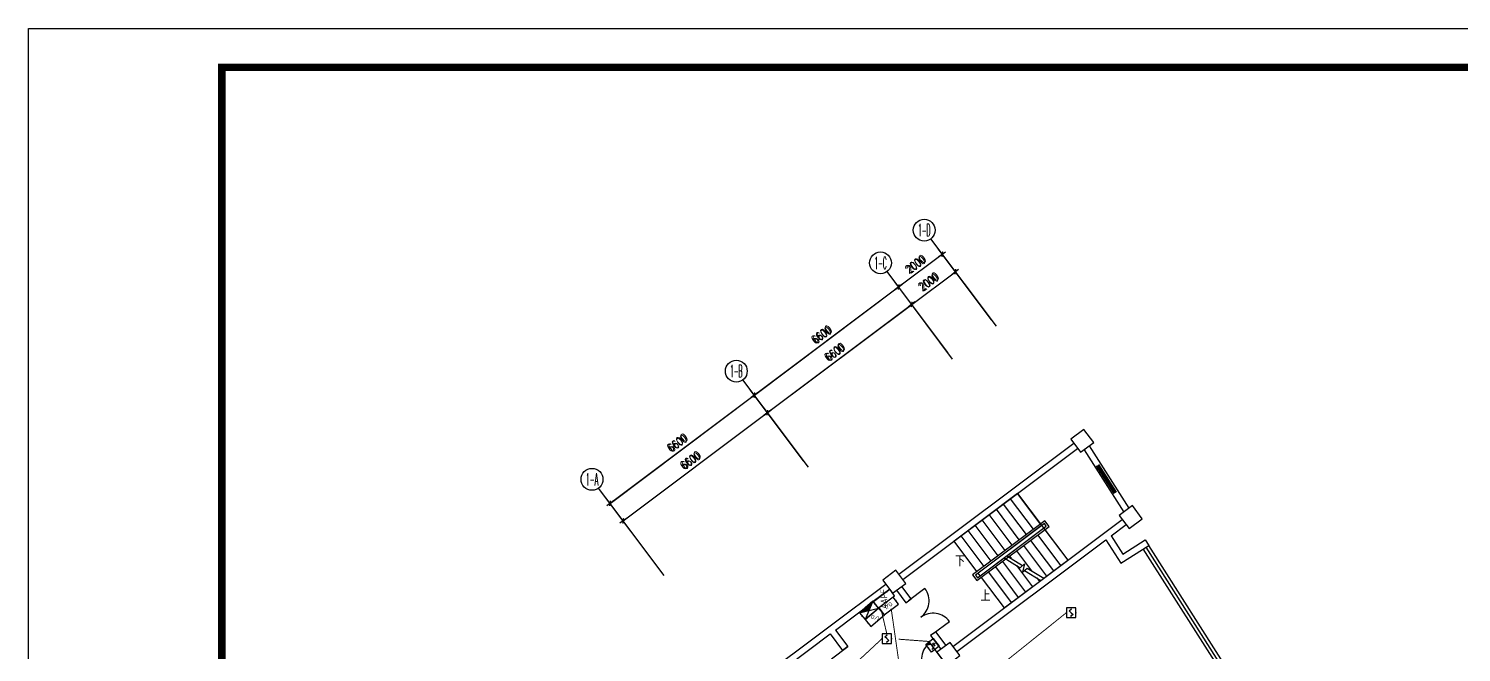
# Model space of a CAD drawing. Extents: x -149393 to 1177518, y -366685 to 296590.
# Drawn here: x 607049 to 659492, y -125504 to -102676 of the extents above; entities that cross this region are included whole.
import ezdxf
from ezdxf.enums import TextEntityAlignment as Align

# ---------------------------------------------------------------- set-up
doc = ezdxf.new("R2010")
doc.units = 0
doc.header["$LTSCALE"] = 1000
doc.header["$MEASUREMENT"] = 0
doc.linetypes.add('常规', pattern=[20, 10, 0, 10])
doc.layers.get('0').update_dxf_attribs({"linetype": 'CONTINUOUS'})
doc.layers.get('Defpoints').update_dxf_attribs({"linetype": 'CONTINUOUS'})
for name, color, linetype in [('AXIS', 3, 'CONTINUOUS'), ('AXIS_TEXT', 7, 'CONTINUOUS'), ('COLUMN', 9, 'CONTINUOUS'), ('EQUIP-消防', 3, 'CONTINUOUS'), ('EQUIP-箱柜', 3, 'CONTINUOUS'), ('PUB_TITLE', 253, 'CONTINUOUS'), ('STAIR', 2, 'CONTINUOUS'), ('TEL_SYMB', 3, 'CONTINUOUS'), ('TEL_TEXT', 7, 'CONTINUOUS'), ('WALL', 9, 'CONTINUOUS'), ('WINDOW', 4, 'CONTINUOUS'), ('WIRE-消防', 3, '常规'), ('WIRE-消防信号', 4, 'TG_S'), ('WIRE-消防电源', 2, 'TG_D')]:
    doc.layers.add(name, color=color, linetype=linetype)
doc.styles.add('_TCH_AXIS', font='COMPLEX', dxfattribs={"bigfont": 'GBCBIG'})
doc.styles.add('_TCH_DIM', font='SIMPLEX', dxfattribs={"bigfont": 'GBCBIG'})
doc.styles.add('_TCH_DIM_T3', font='SIMPLEX', dxfattribs={"width": 0.705882, "bigfont": 'GBCBIG'})
doc.styles.add('_TEL_ATTDEF', font='GBENOR', dxfattribs={"width": 0.8, "height": 3, "bigfont": 'GBCBIG'})
doc.styles.add('_TEL_DIM', font='', dxfattribs={"width": 0.8, "height": 3.5})
doc.styles.add('COMPLEX', font='COMPLEX')
doc.styles.add('DIM_FONT', font='SIMPLEX.shx', dxfattribs={"width": 0.8})
doc.styles.get("Standard").update_dxf_attribs({"font": 'gbenor.shx', "bigfont": 'gbcbig.shx'})
doc.styles.add('TG_LINETYPE', font='SIMPLEX', dxfattribs={"width": 0.8, "height": 3, "bigfont": 'HZTXT'})
doc.styles.get('_TEL_DIM').set_extended_font_data('SimSun')
doc.linetypes.add('TG_D', pattern='A,2,-0.3,["D",TG_LINETYPE,S=0.1,R=0,X=-0.23,Y=-0.15],0', length=2.3)
doc.linetypes.add('TG_S', pattern='A,2,-0.45,["S",TG_LINETYPE,S=0.1,R=0,X=-0.3,Y=-0.15],0', length=2.45)
doc.dimstyles.new('_TCH_ARCH&&100', dxfattribs={"dimtxt": 297.5, "dimasz": 100, "dimexe": 250, "dimexo": 300, "dimgap": 126.25, "dimtad": 1, "dimdec": 0, "dimzin": 0, "dimdsep": 46, "dimtxsty": '_TCH_DIM_T3', "dimblk": 'ARCHTICK', "dimcen": 0.09, "dimclrt": 7, "dimazin": 2, "dimtfac": 1, "dimtdec": 0, "dimtix": 1, "dimtmove": 2, "dimatfit": 3, "dimfxl": 1, "dimtolj": 1, "dimtzin": 0, "dimarcsym": 0})
doc.dimstyles.new('DIMN', dxfattribs={"dimtxt": 300, "dimasz": 1, "dimexe": 250, "dimexo": 300, "dimgap": 150, "dimtad": 1, "dimdec": 0, "dimdsep": 46, "dimtxsty": 'DIM_FONT', "dimblk": '_DIMX', "dimcen": 2.5, "dimclrt": 7, "dimadec": 0, "dimazin": 0, "dimtfac": 1, "dimtdec": 0, "dimtix": 1, "dimtmove": 2, "dimatfit": 3, "dimldrblk": '_DIMX', "dimfxl": 1, "dimtolj": 1, "dimarcsym": 0})

# ---------------------------------------------------------------- blocks, each defined once
blk = doc.blocks.new('$equip_U$00000103(cyc-PC)')
for p, q in [((0.5, 0.5), (-0.5, 0.5)), ((-0.5, 0.5), (-0.5, -0.5)), ((-0.2, 0.2), (0.05, 0.4)), ((0, 0), (-0.2, 0.2)), ((0, 0), (0.2, -0.2)), ((0.5, -0.5), (0.5, 0.5)), ((-0.5, -0.5), (0.5, -0.5)), ((0.2, -0.2), (-0.05, -0.4))]:
    blk.add_line(p, q)
for p in [(-0.5, 0), (0, 0.5), (0.5, 0), (0, -0.5)]:
    blk.add_point(p)
at = {"color": 7, "style": '_TEL_DIM', "flags": 1}
blk.add_attdef('A', text='', height=0.00002, dxfattribs=at).set_placement((0, 0), align=Align.MIDDLE_CENTER)
blk = doc.blocks.new('$equip_U$00000302(cyc-PC)')
for p, q in [((0.5, 0.5), (-0.5, 0.5)), ((-0.5, 0.5), (-0.5, -0.5)), ((0, 0), (0, -0.35)), ((0.5, -0.5), (0.5, 0.5)), ((-0.5, -0.5), (0.5, -0.5)), ((-0.22, -0.17), (0.22, -0.17))]:
    blk.add_line(p, q)
blk.add_arc((0, 0.3), 0.3, 180, 0)
for p in [(-0.5, 0), (0, 0.5), (0.5, 0), (0, -0.5)]:
    blk.add_point(p)
at = {"color": 7, "style": '_TEL_DIM', "flags": 1}
blk.add_attdef('A', text='', height=0.00002, dxfattribs=at).set_placement((0, 0), align=Align.MIDDLE_CENTER)
blk = doc.blocks.new('_DIMX')
blk.add_line((-150, 0), (150, 0))
at = {"const_width": 50}
blk.add_lwpolyline([(-70, -70), (70, 70)], dxfattribs=at)
blk = doc.blocks.new('_ArchTick')
at = {"color": 0, "linetype": 'ByBlock', "const_width": 0.4}
blk.add_lwpolyline([(-0.5, -0.5), (0.5, 0.5)], dxfattribs=at)
blk = doc.blocks.new('*D1179')
at = {"layer": 'AXIS', "color": 0, "lineweight": -2, "transparency": 16777216}
for p, q in [((639372, -112771), (640972, -111571)), ((642292, -113331), (640822, -111371)), ((640692, -114531), (639222, -112571))]:
    blk.add_line(p, q, dxfattribs=at)
at = {"layer": 'Defpoints', "color": 0, "transparency": 16777216}
for p in [(640972, -111571), (642472, -113571), (640872, -114771)]:
    blk.add_point(p, dxfattribs=at)
at = {"layer": 'AXIS', "color": 0, "lineweight": -2, "transparency": 16777216, "xscale": 100, "yscale": 100, "zscale": 100}
for p, rotation in [((640972, -111571), 36.87000000000268), ((639372, -112771), 216.8700000000027)]:
    blk.add_blockref('_ArchTick', p, dxfattribs=dict(at, rotation=rotation))
at = {"layer": 'AXIS', "color": 7, "transparency": 16777216, "insert": (640007, -111951), "char_height": 297.5, "attachment_point": 5, "rotation": 36.87, "style": '_TCH_DIM_T3'}
blk.add_mtext('\\A1;2000', dxfattribs=at)
blk = doc.blocks.new('*D1180')
at = {"layer": 'AXIS', "color": 0, "lineweight": -2, "transparency": 16777216}
for p, q in [((638892, -112131), (640492, -110931)), ((642292, -113331), (640342, -110731)), ((640692, -114531), (638742, -111931))]:
    blk.add_line(p, q, dxfattribs=at)
at = {"layer": 'Defpoints', "color": 0, "transparency": 16777216}
for p in [(640492, -110931), (642472, -113571), (640872, -114771)]:
    blk.add_point(p, dxfattribs=at)
at = {"layer": 'AXIS', "color": 0, "lineweight": -2, "transparency": 16777216, "xscale": 100, "yscale": 100, "zscale": 100}
for p, rotation in [((640492, -110931), 36.87000000000268), ((638892, -112131), 216.8700000000027)]:
    blk.add_blockref('_ArchTick', p, dxfattribs=dict(at, rotation=rotation))
at = {"layer": 'AXIS', "color": 7, "transparency": 16777216, "insert": (639527, -111311), "char_height": 297.5, "attachment_point": 5, "rotation": 36.87, "style": '_TCH_DIM_T3'}
blk.add_mtext('\\A1;2000', dxfattribs=at)
blk = doc.blocks.new('*D1181')
at = {"layer": 'AXIS', "color": 0, "lineweight": -2, "transparency": 16777216}
for p, q in [((640692, -114531), (639222, -112571)), ((634092, -116731), (639372, -112771)), ((635412, -118491), (633942, -116531))]:
    blk.add_line(p, q, dxfattribs=at)
at = {"layer": 'Defpoints', "color": 0, "transparency": 16777216}
for p in [(639372, -112771), (640872, -114771), (635592, -118731)]:
    blk.add_point(p, dxfattribs=at)
at = {"layer": 'AXIS', "color": 0, "lineweight": -2, "transparency": 16777216, "xscale": 100, "yscale": 100, "zscale": 100}
for p, rotation in [((639372, -112771), 36.86999999999998), ((634092, -116731), 216.87)]:
    blk.add_blockref('_ArchTick', p, dxfattribs=dict(at, rotation=rotation))
at = {"layer": 'AXIS', "color": 7, "transparency": 16777216, "insert": (636567, -114531), "char_height": 297.5, "attachment_point": 5, "rotation": 36.87, "style": '_TCH_DIM_T3'}
blk.add_mtext('\\A1;6600', dxfattribs=at)
blk = doc.blocks.new('*D1182')
at = {"layer": 'AXIS', "color": 0, "lineweight": -2, "transparency": 16777216}
for p, q in [((633612, -116091), (638892, -112131)), ((640692, -114531), (638742, -111931)), ((635412, -118491), (633462, -115891))]:
    blk.add_line(p, q, dxfattribs=at)
at = {"layer": 'Defpoints', "color": 0, "transparency": 16777216}
for p in [(638892, -112131), (640872, -114771), (635592, -118731)]:
    blk.add_point(p, dxfattribs=at)
at = {"layer": 'AXIS', "color": 0, "lineweight": -2, "transparency": 16777216, "xscale": 100, "yscale": 100, "zscale": 100}
for p, rotation in [((638892, -112131), 36.86999999999998), ((633612, -116091), 216.87)]:
    blk.add_blockref('_ArchTick', p, dxfattribs=dict(at, rotation=rotation))
at = {"layer": 'AXIS', "color": 7, "transparency": 16777216, "insert": (636087, -113891), "char_height": 297.5, "attachment_point": 5, "rotation": 36.87, "style": '_TCH_DIM_T3'}
blk.add_mtext('\\A1;6600', dxfattribs=at)
blk = doc.blocks.new('*D1183')
at = {"layer": 'AXIS', "color": 0, "lineweight": -2, "transparency": 16777216}
for p, q in [((628812, -120691), (634092, -116731)), ((635412, -118491), (633942, -116531)), ((630132, -122451), (628662, -120491))]:
    blk.add_line(p, q, dxfattribs=at)
at = {"layer": 'Defpoints', "color": 0, "transparency": 16777216}
for p in [(634092, -116731), (635592, -118731), (630312, -122691)]:
    blk.add_point(p, dxfattribs=at)
at = {"layer": 'AXIS', "color": 0, "lineweight": -2, "transparency": 16777216, "xscale": 100, "yscale": 100, "zscale": 100}
for p, rotation in [((634092, -116731), 36.86999999999998), ((628812, -120691), 216.87)]:
    blk.add_blockref('_ArchTick', p, dxfattribs=dict(at, rotation=rotation))
at = {"layer": 'AXIS', "color": 7, "transparency": 16777216, "insert": (631287, -118491), "char_height": 297.5, "attachment_point": 5, "rotation": 36.87, "style": '_TCH_DIM_T3'}
blk.add_mtext('\\A1;6600', dxfattribs=at)
blk = doc.blocks.new('*D1184')
at = {"layer": 'AXIS', "color": 0, "lineweight": -2, "transparency": 16777216}
for p, q in [((635412, -118491), (633462, -115891)), ((628332, -120051), (633612, -116091)), ((630132, -122451), (628182, -119851))]:
    blk.add_line(p, q, dxfattribs=at)
at = {"layer": 'Defpoints', "color": 0, "transparency": 16777216}
for p in [(633612, -116091), (635592, -118731), (630312, -122691)]:
    blk.add_point(p, dxfattribs=at)
at = {"layer": 'AXIS', "color": 0, "lineweight": -2, "transparency": 16777216, "xscale": 100, "yscale": 100, "zscale": 100}
for p, rotation in [((633612, -116091), 36.86999999999998), ((628332, -120051), 216.87)]:
    blk.add_blockref('_ArchTick', p, dxfattribs=dict(at, rotation=rotation))
at = {"layer": 'AXIS', "color": 7, "transparency": 16777216, "insert": (630807, -117851), "char_height": 297.5, "attachment_point": 5, "rotation": 36.87, "style": '_TCH_DIM_T3'}
blk.add_mtext('\\A1;6600', dxfattribs=at)
blk = doc.blocks.new('_FZHK')
blk.add_lwpolyline([(-0.5, -0.5), (0.5, -0.5), (0.5, 0.5), (-0.5, 0.5)], close=True)
blk = doc.blocks.new('_AXISO')
blk.add_circle((0, 0), 0.5)
at = {"layer": 'AXIS_TEXT', "style": 'COMPLEX', "width": 1.041667}
blk.add_attdef('A', text='', height=0.56, dxfattribs=at).set_placement((-0.25, -0.28), (0.25, -0.28), align=Align.FIT)
blk = doc.blocks.new('$TCHSYS$WIN2D')
for p, q in [((-0.5, 0.5), (0.5, 0.5)), ((0.5, 0.167), (-0.5, 0.167)), ((0.5, -0.167), (-0.5, -0.167)), ((-0.5, -0.5), (0.5, -0.5))]:
    blk.add_line(p, q)
blk = doc.blocks.new('$equip$00002698')
for p, q in [((-0.75, 0.6), (-0.75, 0)), ((0.75, 0.6), (-0.75, 0.6)), ((-0.75, 0), (0.75, 0)), ((0.75, 0), (0.75, 0.6))]:
    blk.add_line(p, q)
at = {"const_width": 0.04}
blk.add_lwpolyline([(-0.75, 0.6), (-0.75, 0), (0.75, 0), (0.75, 0.6), (-0.75, 0.6), (-0.75, 0)], dxfattribs=at)
for p in [(-0.75, 0.3), (0, 0.6), (0, 0), (0.75, 0.3)]:
    blk.add_point(p)
at = {"color": 7}
blk.add_attdef('$TEXT$', text='', height=0.5, dxfattribs=at).set_placement((0, 0.3), align=Align.MIDDLE_CENTER)
at = {"color": 7, "style": '_TEL_DIM', "flags": 1}
for tag in ['A', 'REMARK']:
    blk.add_attdef(tag, text='', height=0.00002, dxfattribs=at).set_placement((0, 0), align=Align.MIDDLE_CENTER)
blk = doc.blocks.new('$equip$00002773')
for p, q in [((0.65, 0.65), (-0.65, 0.65)), ((-0.65, 0.65), (-0.65, 0)), ((-0.65, 0), (0.65, 0)), ((0.65, 0), (0.65, 0.65))]:
    blk.add_line(p, q)
at = {"const_width": 0.04}
blk.add_lwpolyline([(-0.65, 0.65), (-0.65, 0), (0.65, 0), (0.65, 0.65), (-0.65, 0.65), (-0.65, 0)], dxfattribs=at)
for p in [(-0.65, 0.33), (0, 0.65), (0, 0), (0.65, 0.33)]:
    blk.add_point(p)
at = {"color": 7}
blk.add_attdef('$TEXT$', text='', height=0.3, dxfattribs=at).set_placement((0.01, 0.34), align=Align.MIDDLE_CENTER)
at = {"color": 7, "flags": 1}
for tag, height, p in [('A', 0.00002, (0, 0)), ('B', 0.4, (0.9, 0.25))]:
    blk.add_attdef(tag, text='', height=height, dxfattribs=at).set_placement(p, align=Align.MIDDLE_CENTER)
blk = doc.blocks.new('$equip$00003101')
for p, q in [((-0.65, 0.33), (0.65, -0.32)), ((0.65, 0.33), (-0.65, -0.32)), ((0.65, 0.33), (-0.65, 0.33)), ((-0.65, 0.33), (-0.65, -0.32)), ((0.65, -0.32), (0.65, 0.33)), ((-0.65, -0.32), (0.65, -0.32))]:
    blk.add_line(p, q)
at = {"const_width": 0.04}
blk.add_lwpolyline([(-0.65, 0.34), (-0.65, -0.31), (0.65, -0.31), (0.65, 0.34), (-0.65, 0.34), (-0.65, -0.31)], dxfattribs=at)
for p in [(-0.65, 0), (0, 0.34), (0.65, 0.02), (0, -0.31)]:
    blk.add_point(p)
blk.add_solid([(-0.65, 0.33), (0, 0), (0.65, 0.33)])
at = {"color": 7, "flags": 1}
for tag, height, p in [('A', 0.00002, (0, 0)), ('B', 0.4, (0.91, -0.01))]:
    blk.add_attdef(tag, text='', height=height, dxfattribs=at).set_placement(p, align=Align.MIDDLE_CENTER)

msp = doc.modelspace()

# ---------------------------------------------------------------- linework, layer by layer
at = {"color": 59}
for p, q in [((650999.2, -126446.9), (647949.8, -121654.5)), ((651095.5, -126374.7), (648051, -121590.1)), ((650902.9, -126519.1), (647848.5, -121718.9))]:
    msp.add_line(p, q, dxfattribs=at)
at = {"layer": 'AXIS'}
for p, q in [((642471.7, -113570.7), (640071.7, -110370.7)), ((640871.7, -114770.7), (638471.7, -111570.7)), ((635591.7, -118730.7), (633191.7, -115530.7)), ((630311.7, -122690.7), (627911.7, -119490.7))]:
    msp.add_line(p, q, dxfattribs=at)
at = {"layer": 'PUB_TITLE'}
msp.add_lwpolyline([(607049.5, -102676.1), (725849.5, -102676.1), (725849.5, -186684.6), (607049.5, -186684.6)], close=True, dxfattribs=at)
at = {"layer": 'PUB_TITLE', "const_width": 270.7}
msp.add_lwpolyline([(614120.9, -104090.4), (724435.2, -104090.4), (724435.2, -185270.4), (614120.9, -185270.4), (614120.9, -104090.4)], close=True, dxfattribs=at)
at = {"layer": 'STAIR', "color": 59}
for p, q in [((643246.6, -119688.2), (640923, -121431)), ((643569.4, -121194.3), (642730.3, -120075.5)), ((643827.6, -121000.7), (642988.5, -119881.9)), ((644085.8, -120807), (643246.6, -119688.2)), ((643246.6, -119688.2), (645082.6, -122136.2)), ((643053, -121581.6), (642213.9, -120462.8)), ((643311.2, -121388), (642472.1, -120269.1)), ((642278.4, -122162.5), (641439.3, -121043.7)), ((644243.5, -120688.7), (641604.3, -122668.1)), ((642536.6, -121968.9), (641697.5, -120850.1)), ((644229.2, -120789.1), (641704.7, -122682.5)), ((641762.1, -122878.5), (644401.3, -120899.1)), ((641776.4, -122778.1), (644300.9, -120884.7)), ((644128.8, -120864.4), (641805.1, -122607.2)), ((642794.8, -121775.2), (641955.7, -120656.4)), ((642857.7, -121967.1), (644200.5, -120960)), ((644300.9, -120884.7), (644229.2, -120789.1)), ((644401.3, -120899.1), (644243.5, -120688.7)), ((644243.5, -121017.4), (645082.6, -122136.2)), ((641762.1, -122549.8), (640923, -121431)), ((642020.3, -122356.2), (641181.1, -121237.3)), ((643469, -121598.3), (644308.1, -122717.1)), ((643727.2, -121404.7), (644566.3, -122523.5)), ((643985.3, -121211), (644824.5, -122329.9)), ((641876.8, -122702.8), (642754.9, -122044.2)), ((642694.4, -122179.3), (643533.5, -123298.1)), ((642754.9, -122044.2), (643343.3, -122405.8)), ((642857.7, -121967.1), (643433.2, -122320.8)), ((642952.6, -121985.6), (643008, -122059.5)), ((643210.8, -121792), (643756.3, -122519.3)), ((644204.6, -122794.8), (645082.6, -122136.2)), ((641604.3, -122668.1), (641762.1, -122878.5)), ((641704.7, -122682.5), (641776.4, -122778.1)), ((641876.8, -122702.8), (641805.1, -122607.2)), ((642178, -122566.5), (643017.1, -123685.3)), ((642436.2, -122372.9), (643275.3, -123491.7)), ((643203.2, -122319.7), (643791.7, -123104.4)), ((643343.3, -122405.8), (643498.2, -122259.2)), ((643498.2, -122259.2), (643433.7, -122574.2)), ((643433.7, -122574.2), (643595.8, -122420.7)), ((643506, -122505.8), (644101.8, -122871.9)), ((643595.8, -122420.7), (644204.6, -122794.8)), ((641919.8, -122760.2), (642759, -123879)), ((642759, -123879), (644101.8, -122871.9)), ((643951.4, -122779.5), (644049.9, -122910.8))]:
    msp.add_line(p, q, dxfattribs=at)
at = {"layer": 'TEL_SYMB', "color": 59, "elevation": 1793}
msp.add_lwpolyline([(641234.9, -122115.9, 0, 0, 0), (644261.5, -119846, 0, 0, 0), (645215.3, -121117.8, 0, 0, 0), (643895.7, -122107.5, 95.6, 0, 0), (643608.8, -122322.7, 0, 0, 0)], format="xyseb", dxfattribs=at)
at = {"layer": 'TEL_SYMB', "color": 59}
msp.add_lwpolyline([(642188.8, -123387.7, 0, 0, 0), (643063.8, -122731.5, 95.6, 0, 0), (643350.6, -122516.3, 0, 0, 0)], format="xyseb", dxfattribs=at)
at = {"layer": 'WALL', "color": 59}
for p, q in [((638903.1, -122645.9), (645303.1, -117845.9)), ((645872.9, -117943.5), (647326.7, -120228.2)), ((639047.1, -122837.9), (645447.1, -118037.9)), ((645680.4, -118087.9), (647134.1, -120372.6)), ((640883.1, -125285.9), (646440.6, -121117.8)), ((646440.6, -121117.8), (647079.9, -120638.3)), ((646673.4, -121243.1), (647223.9, -120830.3)), ((641027.1, -125477.9), (646480.9, -121387.5)), ((646480.9, -121387.5), (647025.1, -122242.9)), ((646673.4, -121243.1), (647098.8, -121911.5)), ((647025.1, -122242.9), (648051, -121590.1)), ((647098.8, -121911.5), (647922.2, -121387.6)), ((647922.2, -121387.6), (648051, -121590.1)), ((636339.9, -124568.3), (638423.1, -123005.9)), ((636579.9, -124688.3), (638567.1, -123197.9)), ((638819.1, -123233.9), (639163.3, -123692.7)), ((639355.3, -123548.7), (639011.1, -123089.9)), ((639163.3, -123692.7), (639355.3, -123548.7)), ((633623.1, -126605.9), (636339.9, -124568.3)), ((636579.9, -124688.3), (637032, -125291.1)), ((640255.3, -124748.7), (640063.3, -124892.7)), ((640631.1, -125249.9), (640255.3, -124748.7)), ((633767.1, -126797.9), (636387.9, -124832.3)), ((636387.9, -124832.3), (636840, -125435.1)), ((637032, -125291.1), (636840, -125435.1)), ((640063.3, -124892.7), (640439.1, -125393.9))]:
    msp.add_line(p, q, dxfattribs=at)
at = {"layer": 'WINDOW', "color": 59, "extrusion": (7.34766e-17, -9.79684e-17, -1)}
msp.add_lwpolyline([(-640159.3, -124820.7), (-640759.3, -124370.7, -0.4142136), (-639709.3, -124220.7, -0.4142136), (-639859.2, -123170.7), (-639259.3, -123620.7)], format="xyb", dxfattribs=at)
at = {"layer": 'WINDOW', "color": 59, "extrusion": (0, 0, -1)}
msp.add_lwpolyline([(-637932, -126491.1), (-637332, -126941.1, 0.4142136), (-637482, -125891.1, 0.4142136), (-636432, -125741.1), (-637032, -125291.1)], format="xyb", dxfattribs=at)
at = {"layer": 'WINDOW', "color": 59, "extrusion": (9.87497e-17, 7.24231e-17, -1)}
msp.add_lwpolyline([(-640484.7, -125754.8), (-640041.1, -125150, -0.4142136), (-639879.9, -126198.3, -0.4142136), (-638831.5, -126037.1), (-639275.1, -126641.9)], format="xyb", dxfattribs=at)
at = {"layer": 'WIRE-消防', "linetype": '常规', "const_width": 35}
for points in [[(642374.2, -126184.7), (645033.9, -124053.9)], [(637473, -125760.4), (638287.3, -125003.6)], [(638637.3, -125003.6), (638666, -125005.8)], [(638895.8, -125023), (640024.6, -125107.6)]]:
    msp.add_lwpolyline(points, dxfattribs=at)
at = {"layer": 'WIRE-消防信号', "linetype": 'TG_S', "const_width": 35}
msp.add_lwpolyline([(638268.8, -123999.8), (638462.3, -124828.6)], dxfattribs=at)
at = {"layer": 'WIRE-消防电源', "linetype": 'TG_D', "const_width": 35}
msp.add_lwpolyline([(638626.3, -123934.8), (639056.9, -126941.3)], dxfattribs=at)

# ---------------------------------------------------------------- block references
at = {"layer": 'AXIS'}
ref = msp.add_blockref('_AXISO', (639831.7, -110050.7), dxfattribs=dict(at, xscale=800, yscale=800, zscale=800))
ref.add_attrib('A', '1-D', dxfattribs={"layer": 'AXIS_TEXT', "height": 452.55, "style": '_TCH_AXIS', "width": 0.362069}).set_placement((639605.4, -110276.9), (640058, -110276.9), align=Align.FIT)
ref = msp.add_blockref('_AXISO', (638231.7, -111250.7), dxfattribs=dict(at, xscale=800, yscale=800, zscale=800))
ref.add_attrib('A', '1-C', dxfattribs={"layer": 'AXIS_TEXT', "height": 452.55, "style": '_TCH_AXIS', "width": 0.375}).set_placement((638005.4, -111476.9), (638458, -111476.9), align=Align.FIT)
ref = msp.add_blockref('_AXISO', (632951.7, -115210.7), dxfattribs=dict(at, xscale=800, yscale=800, zscale=800))
ref.add_attrib('A', '1-B', dxfattribs={"layer": 'AXIS_TEXT', "height": 452.55, "style": '_TCH_AXIS', "width": 0.362069}).set_placement((632725.4, -115437), (633178, -115437), align=Align.FIT)
ref = msp.add_blockref('_AXISO', (627671.7, -119170.7), dxfattribs=dict(at, xscale=800, yscale=800, zscale=800))
ref.add_attrib('A', '1-A', dxfattribs={"layer": 'AXIS_TEXT', "height": 452.55, "style": '_TCH_AXIS', "width": 0.355932}).set_placement((627445.4, -119397), (627898, -119397), align=Align.FIT)
at = {"layer": 'COLUMN', "color": 59}
for p, xscale, yscale, zscale, rotation in [((645615.1, -117761.9), 600.0000000000551, 600.0000000000551, 600.0000000000551, 36.86999999999735), ((647391.9, -120554.3), 600.0000000000144, 600.0000000000144, 600.0000000000144, 306.8700000000038), ((638735.1, -122921.9), 599.999999999962, 599.999999999962, 599.999999999962, 36.87000000000402), ((640715.1, -125561.9), 599.9999999999445, 599.9999999999445, 599.9999999999445, 306.8699999999949)]:
    msp.add_blockref('_FZHK', p, dxfattribs=dict(at, xscale=xscale, yscale=yscale, zscale=zscale, rotation=rotation))
at = {"layer": 'EQUIP-消防'}
for name, p, xscale, yscale, zscale, rotation in [('$equip$00003101', (637811.6, -123971.7), 500.0000000000001, 500.0000000000001, 500.0000000000001, 40.58827905254238), ('$equip_U$00000302(cyc-PC)', (640129.6, -125247.6), -350.0000000000452, 350.0000000000582, 350, 126.8690632714652)]:
    msp.add_blockref(name, p, dxfattribs=dict(at, xscale=xscale, yscale=yscale, zscale=zscale, rotation=rotation))
ref = msp.add_blockref('$equip$00002773', (638626.3, -123934.8), dxfattribs=dict(at, xscale=500, yscale=500, zscale=500, rotation=36.86999999993404))
ref.add_attrib('$TEXT$', 'I/O', dxfattribs={"layer": '0', "color": 7, "height": 150, "rotation": 36.87, "style": '_TEL_ATTDEF'}).set_placement((638525.9, -123795.7), align=Align.MIDDLE_CENTER)
ref = msp.add_blockref('$equip$00002773', (637917.3, -124095.1), dxfattribs=dict(at, xscale=500.0000000000001, yscale=500.0000000000001, zscale=500.0000000000001, rotation=220.5882790897916))
ref.add_attrib('$TEXT$', 'I/O', dxfattribs={"layer": '0', "color": 7, "height": 150, "rotation": 164.18828, "style": '_TEL_ATTDEF'}).set_placement((638026.5, -124227.3), align=Align.MIDDLE_CENTER)
at = {"layer": 'EQUIP-消防', "xscale": 350, "yscale": 350, "zscale": 350}
for p in [(645208.9, -124053.9), (638462.3, -125003.6)]:
    msp.add_blockref('$equip_U$00000103(cyc-PC)', p, dxfattribs=at)
at = {"layer": 'EQUIP-箱柜'}
ref = msp.add_blockref('$equip$00002698', (638267.1, -123422.9), dxfattribs=dict(at, xscale=500, yscale=500, zscale=500, rotation=216.8699914605009))
ref.add_attrib('$TEXT$', '4APF', dxfattribs={"layer": '0', "color": 7, "height": 250, "rotation": 90, "style": '_TEL_ATTDEF'}).set_placement((638357.1, -123542.9), align=Align.MIDDLE_CENTER)
at = {"layer": 'WINDOW', "color": 59, "xscale": -1200, "yscale": -100, "zscale": -1200, "rotation": 302.468556140008}
msp.add_blockref('$TCHSYS$WIN2D', (646503.5, -119158.1), dxfattribs=at)

# ---------------------------------------------------------------- texts
at = {"layer": 'TEL_TEXT', "color": 59, "style": '_TCH_DIM'}
for s, p in [('下', (640960.1, -122360.9, 1793)), ('上', (641891.7, -123632.8))]:
    msp.add_text(s, height=403.5, dxfattribs=at).set_placement(p)

# ---------------------------------------------------------------- dimensions: what is measured, and where the dimension line sits
at = {"layer": 'AXIS'}
for p1, p2, distance in [((640871.7, -114770.7), (642471.7, -113570.7), 3300), ((640871.7, -114770.7), (642471.7, -113570.7), 2500), ((635591.7, -118730.7), (640871.7, -114770.7), 3300), ((635591.7, -118730.7), (640871.7, -114770.7), 2500), ((630311.7, -122690.7), (635591.7, -118730.7), 3300), ((630311.7, -122690.7), (635591.7, -118730.7), 2500)]:
    msp.add_aligned_dim(p1=p1, p2=p2, distance=distance, dimstyle='DIMN', dxfattribs=at).render()
for p1, p2, distance, picture, middle in [((640871.7, -114770.7), (642471.7, -113570.7), 3300, '*D1180', (639526.7, -111310.7)), ((640871.7, -114770.7), (642471.7, -113570.7), 2500, '*D1179', (640006.7, -111950.7)), ((635591.7, -118730.7), (640871.7, -114770.7), 3300, '*D1182', (636086.7, -113890.7)), ((635591.7, -118730.7), (640871.7, -114770.7), 2500, '*D1181', (636566.7, -114530.7)), ((630311.7, -122690.7), (635591.7, -118730.7), 3300, '*D1184', (630806.7, -117850.7)), ((630311.7, -122690.7), (635591.7, -118730.7), 2500, '*D1183', (631286.7, -118490.7))]:
    dim = msp.add_aligned_dim(p1=p1, p2=p2, distance=distance, dimstyle='_TCH_ARCH&&100', dxfattribs=at)
    dim.commit()
    dim.dimension.update_dxf_attribs({"geometry": picture, "text_midpoint": middle})

doc.saveas('drawing.dxf')
